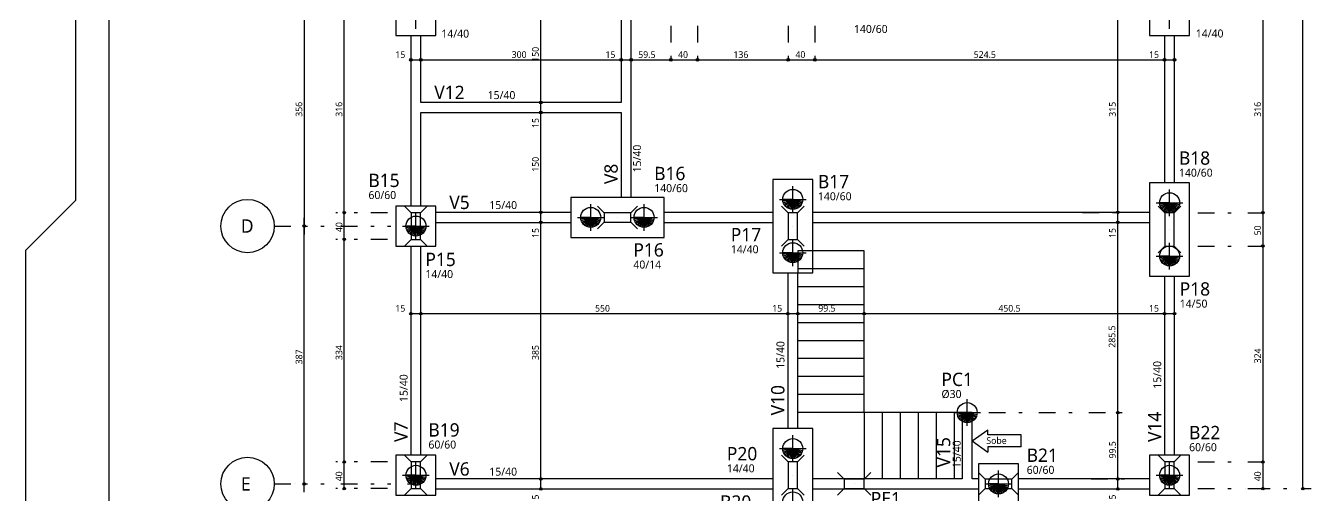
# Model space of a CAD drawing. Extents: x 18.6 to 89.5, y 0 to 61.7.
# Drawn here: x 18.59 to 57.14, y 20.73 to 34.83 of the extents above; entities that cross this region are included whole.
import ezdxf

# ---------------------------------------------------------------- set-up
doc = ezdxf.new("R2010")
doc.units = 0
doc.header["$MEASUREMENT"] = 0
doc.linetypes.add('ESTILO_TQS_0003', pattern=[1.5, 0.5, -0.4, 0.1, -0.5])
doc.linetypes.add('ESTILO_TQS_0004', pattern=[2, 0.5, -0.4, 0.1, -0.4, 0.1, -0.5])
for name, color, linetype in [('1', 1, 'CONTINUOUS'), ('12', 12, 'CONTINUOUS'), ('2', 2, 'CONTINUOUS'), ('3', 3, 'CONTINUOUS'), ('5', 5, 'CONTINUOUS')]:
    doc.layers.add(name, color=color, linetype=linetype)
doc.styles.add('TQS_LUCIDA_SANS_UNICODE', font='L_10646.TTF')

msp = doc.modelspace()

# ---------------------------------------------------------------- linework, layer by layer
at = {"layer": '1', "linetype": 'Continuous'}
for p, q in [((20.088, 29.588), (20.088, 61.687)), ((56.892, 20.933), (56.892, 53.413)), ((26.942, 36.183), (26.942, 28.563)), ((28.142, 29.213), (28.142, 35.533)), ((34.035, 32.523), (34.035, 35.523)), ((51.338, 29.223), (51.338, 35.523)), ((55.692, 35.533), (55.692, 29.213)), ((30.142, 33.799), (30.442, 33.799)), ((30.142, 33.799), (30.142, 33.799)), ((30.442, 33.799), (30.442, 33.799)), ((30.442, 33.799), (36.442, 33.799)), ((30.442, 33.799), (30.442, 33.799)), ((36.442, 33.799), (36.442, 33.799)), ((36.442, 33.799), (36.742, 33.799)), ((36.442, 33.799), (36.442, 33.799)), ((36.742, 33.799), (36.742, 33.799)), ((36.742, 33.799), (37.932, 33.799)), ((36.742, 33.799), (36.742, 33.799)), ((37.932, 33.799), (38.732, 33.799)), ((38.732, 33.799), (41.452, 33.799)), ((41.452, 33.799), (42.252, 33.799)), ((42.252, 33.799), (52.742, 33.799)), ((52.742, 33.799), (52.742, 33.799)), ((52.742, 33.799), (53.042, 33.799)), ((52.742, 33.799), (52.742, 33.799)), ((53.042, 33.799), (53.042, 33.799)), ((34.035, 32.223), (34.035, 32.523)), ((34.035, 32.523), (34.035, 32.523)), ((34.035, 32.523), (34.035, 32.523)), ((34.035, 29.223), (34.035, 32.223)), ((34.035, 32.223), (34.035, 32.223)), ((34.035, 32.223), (34.035, 32.223)), ((18.588, 28.088), (20.088, 29.588)), ((30.152, 29.213), (29.952, 29.413)), ((30.432, 29.213), (30.632, 29.413)), ((35.932, 29.213), (35.732, 29.413)), ((36.732, 29.213), (36.932, 29.413)), ((41.452, 29.213), (41.252, 29.413)), ((41.732, 29.213), (41.932, 29.413)), ((52.752, 29.213), (52.552, 29.413)), ((53.032, 29.213), (53.232, 29.413)), ((26.942, 20.823), (26.942, 29.063)), ((28.142, 28.413), (28.142, 29.213)), ((29.692, 29.213), (29.692, 29.213)), ((29.692, 29.213), (29.692, 29.213)), ((34.035, 28.923), (34.035, 29.223)), ((34.035, 29.223), (34.035, 29.223)), ((34.035, 29.223), (34.035, 29.223)), ((34.035, 21.223), (34.035, 28.923)), ((34.035, 28.923), (34.035, 28.923)), ((34.035, 28.923), (34.035, 28.923)), ((35.932, 28.933), (35.732, 28.733)), ((36.332, 29.073), (36.332, 29.073)), ((36.732, 28.933), (36.932, 28.733)), ((50.03, 29.223), (50.03, 29.223)), ((50.03, 29.223), (50.03, 29.223)), ((50.125, 28.923), (50.125, 28.923)), ((50.125, 28.923), (50.125, 28.923)), ((51.338, 28.923), (51.338, 29.223)), ((51.338, 23.213), (51.338, 28.923)), ((53.492, 29.213), (53.492, 29.213)), ((53.492, 29.213), (53.492, 29.213)), ((55.692, 29.213), (55.692, 28.213)), ((26.942, 28.813), (26.942, 28.813)), ((26.942, 28.813), (26.942, 28.813)), ((30.292, 28.813), (30.292, 28.813)), ((41.592, 28.813), (41.592, 28.813)), ((52.892, 28.713), (52.892, 28.713)), ((28.142, 21.733), (28.142, 28.413)), ((29.692, 28.413), (29.692, 28.413)), ((29.692, 28.413), (29.692, 28.413)), ((30.152, 28.413), (29.952, 28.213)), ((30.432, 28.413), (30.632, 28.213)), ((41.452, 28.413), (41.252, 28.213)), ((41.732, 28.413), (41.932, 28.213)), ((52.752, 28.213), (52.552, 28.013)), ((53.032, 28.213), (53.232, 28.013)), ((53.492, 28.213), (53.492, 28.213)), ((53.492, 28.213), (53.492, 28.213)), ((55.692, 28.213), (55.692, 21.733)), ((18.588, 0), (18.588, 28.088)), ((43.732, 28.073), (41.742, 28.073)), ((41.742, 28.073), (41.742, 27.413)), ((43.732, 23.213), (43.732, 28.073)), ((43.732, 27.533), (41.742, 27.533)), ((43.732, 26.993), (41.742, 26.993)), ((43.732, 26.453), (41.742, 26.453)), ((30.142, 26.185), (30.442, 26.185)), ((30.142, 26.185), (30.142, 26.185)), ((30.442, 26.185), (30.442, 26.185)), ((30.442, 26.185), (41.442, 26.185)), ((30.442, 26.185), (30.442, 26.185)), ((41.442, 26.185), (41.442, 26.185)), ((41.442, 26.185), (41.742, 26.185)), ((41.442, 26.185), (41.442, 26.185)), ((41.742, 26.185), (41.742, 26.185)), ((41.742, 26.185), (43.732, 26.185)), ((41.742, 26.185), (41.742, 26.185)), ((43.732, 25.913), (41.742, 25.913)), ((43.732, 26.185), (43.732, 26.185)), ((43.732, 26.185), (52.742, 26.185)), ((43.732, 26.185), (43.732, 26.185)), ((52.742, 26.185), (52.742, 26.185)), ((52.742, 26.185), (53.042, 26.185)), ((52.742, 26.185), (52.742, 26.185)), ((53.042, 26.185), (53.042, 26.185)), ((43.732, 25.373), (41.742, 25.373)), ((43.732, 24.833), (41.742, 24.833)), ((43.732, 24.293), (41.742, 24.293)), ((43.732, 23.753), (41.742, 23.753)), ((43.732, 23.213), (41.742, 23.213)), ((46.972, 23.213), (43.732, 23.213)), ((43.732, 23.213), (43.732, 21.223)), ((44.272, 23.213), (44.272, 21.223)), ((44.812, 23.213), (44.812, 21.223)), ((45.352, 23.213), (45.352, 21.223)), ((45.892, 23.213), (45.892, 21.223)), ((46.432, 23.213), (46.432, 21.223)), ((46.822, 23.223), (46.822, 23.223)), ((46.972, 21.223), (46.972, 23.213)), ((47.222, 23.213), (47.222, 23.213)), ((47.222, 23.213), (47.222, 23.213)), ((51.338, 21.223), (51.338, 23.213)), ((46.972, 22.365), (47.438, 22.698)), ((46.972, 22.365), (47.438, 22.031)), ((47.438, 22.55), (47.438, 22.698)), ((48.438, 22.55), (47.438, 22.55)), ((48.438, 22.186), (48.438, 22.55)), ((48.438, 22.186), (47.438, 22.186)), ((47.438, 22.186), (47.438, 22.031)), ((28.142, 20.933), (28.142, 21.733)), ((29.692, 21.733), (29.692, 21.733)), ((29.692, 21.733), (29.692, 21.733)), ((30.152, 21.733), (29.952, 21.933)), ((30.432, 21.733), (30.632, 21.933)), ((41.452, 21.733), (41.252, 21.933)), ((41.732, 21.733), (41.932, 21.933)), ((52.752, 21.733), (52.552, 21.933)), ((53.032, 21.733), (53.232, 21.933)), ((53.492, 21.733), (53.492, 21.733)), ((53.492, 21.733), (53.492, 21.733)), ((55.692, 21.733), (55.692, 20.933)), ((30.292, 21.333), (30.292, 21.333)), ((34.035, 20.923), (34.035, 21.223)), ((34.035, 21.223), (34.035, 21.223)), ((34.035, 21.223), (34.035, 21.223)), ((41.592, 21.333), (41.592, 21.333)), ((43.132, 21.213), (42.932, 21.413)), ((43.732, 21.213), (43.932, 21.413)), ((47.362, 21.213), (47.162, 21.413)), ((48.162, 21.213), (48.362, 21.413)), ((50.293, 21.223), (50.293, 21.223)), ((50.293, 21.223), (50.293, 21.223)), ((51.338, 20.923), (51.338, 21.223)), ((52.892, 21.333), (52.892, 21.333)), ((26.692, 21.073), (26.692, 21.073)), ((26.942, 21.073), (26.942, 21.073)), ((29.692, 20.933), (29.692, 20.933)), ((30.152, 20.933), (29.952, 20.733)), ((30.432, 20.933), (30.632, 20.733)), ((34.035, 20.923), (34.035, 20.923)), ((41.452, 20.933), (41.252, 20.733)), ((41.732, 20.933), (41.932, 20.733)), ((43.132, 20.933), (42.932, 20.733)), ((43.132, 20.933), (43.132, 20.933)), ((43.132, 20.933), (43.132, 20.933)), ((43.432, 21.073), (43.432, 21.073)), ((43.732, 20.933), (43.932, 20.733)), ((43.732, 20.933), (43.732, 20.933)), ((43.732, 20.933), (43.732, 20.933)), ((46.672, 20.923), (46.672, 20.923)), ((46.672, 20.923), (46.672, 20.923)), ((46.972, 20.923), (46.972, 20.923)), ((46.972, 20.923), (46.972, 20.923)), ((47.362, 20.933), (47.162, 20.733)), ((47.762, 21.073), (47.762, 21.073)), ((48.162, 20.933), (48.362, 20.733)), ((50.309, 20.923), (50.309, 20.923)), ((52.752, 20.933), (52.552, 20.733)), ((53.032, 20.933), (53.232, 20.733)), ((53.492, 20.933), (53.492, 20.933)), ((55.154, 20.933), (55.154, 20.933)), ((30.152, 20.733), (30.152, 20.733)), ((30.432, 20.733), (30.432, 20.733)), ((30.432, 20.733), (30.432, 20.733)), ((52.752, 20.733), (52.752, 20.733)), ((52.752, 20.733), (52.752, 20.733)), ((53.032, 20.733), (53.032, 20.733))]:
    msp.add_line(p, q, dxfattribs=at)
at = {"layer": '1', "linetype": 'ESTILO_TQS_0003'}
for p, q in [((37.932, 34.823), (37.932, 33.549)), ((37.932, 34.823), (37.932, 33.549)), ((38.732, 34.823), (38.732, 33.549)), ((38.732, 34.823), (38.732, 33.549)), ((41.452, 34.823), (41.452, 33.549)), ((41.452, 34.823), (41.452, 33.549)), ((42.252, 34.823), (42.252, 33.549)), ((42.252, 34.823), (42.252, 33.549)), ((29.442, 29.213), (27.892, 29.213)), ((29.442, 29.213), (27.892, 29.213)), ((50.28, 29.223), (51.588, 29.223)), ((50.28, 29.223), (51.588, 29.223)), ((50.375, 28.923), (51.588, 28.923)), ((50.375, 28.923), (51.588, 28.923)), ((53.742, 29.213), (55.942, 29.213)), ((53.742, 29.213), (55.942, 29.213)), ((29.442, 28.413), (27.892, 28.413)), ((29.442, 28.413), (27.892, 28.413)), ((53.742, 28.213), (55.942, 28.213)), ((53.742, 28.213), (55.942, 28.213)), ((47.472, 23.213), (51.588, 23.213)), ((47.472, 23.213), (51.588, 23.213)), ((29.442, 21.733), (27.892, 21.733)), ((29.442, 21.733), (27.892, 21.733)), ((53.742, 21.733), (55.942, 21.733)), ((53.742, 21.733), (55.942, 21.733)), ((50.543, 21.223), (51.588, 21.223)), ((50.543, 21.223), (51.588, 21.223)), ((29.442, 20.933), (27.892, 20.933)), ((50.559, 20.923), (51.588, 20.923)), ((53.742, 20.933), (55.942, 20.933)), ((55.404, 20.933), (57.142, 20.933))]:
    msp.add_line(p, q, dxfattribs=at)
at = {"layer": '1', "linetype": 'Continuous'}
for centre, radius in [((30.142, 33.799), 0.04), ((30.142, 33.799), 0.02), ((30.442, 33.799), 0.04), ((30.442, 33.799), 0.04), ((30.442, 33.799), 0.02), ((30.442, 33.799), 0.02), ((36.442, 33.799), 0.04), ((36.442, 33.799), 0.04), ((36.442, 33.799), 0.02), ((36.442, 33.799), 0.02), ((36.742, 33.799), 0.04), ((36.742, 33.799), 0.04), ((36.742, 33.799), 0.02), ((36.742, 33.799), 0.02), ((37.932, 33.799), 0.04), ((37.932, 33.799), 0.04), ((37.932, 33.799), 0.02), ((37.932, 33.799), 0.02), ((38.732, 33.799), 0.04), ((38.732, 33.799), 0.04), ((38.732, 33.799), 0.02), ((38.732, 33.799), 0.02), ((41.452, 33.799), 0.04), ((41.452, 33.799), 0.04), ((41.452, 33.799), 0.02), ((41.452, 33.799), 0.02), ((42.252, 33.799), 0.04), ((42.252, 33.799), 0.04), ((42.252, 33.799), 0.02), ((42.252, 33.799), 0.02), ((52.742, 33.799), 0.04), ((52.742, 33.799), 0.04), ((52.742, 33.799), 0.02), ((52.742, 33.799), 0.02), ((53.042, 33.799), 0.04), ((53.042, 33.799), 0.02), ((34.035, 32.523), 0.04), ((34.035, 32.523), 0.04), ((34.035, 32.523), 0.02), ((34.035, 32.523), 0.02), ((34.035, 32.223), 0.04), ((34.035, 32.223), 0.04), ((34.035, 32.223), 0.02), ((34.035, 32.223), 0.02), ((28.142, 29.213), 0.04), ((28.142, 29.213), 0.04), ((28.142, 29.213), 0.02), ((28.142, 29.213), 0.02), ((34.035, 29.223), 0.04), ((34.035, 29.223), 0.04), ((34.035, 28.923), 0.04), ((34.035, 28.923), 0.04), ((34.035, 29.223), 0.02), ((34.035, 29.223), 0.02), ((34.035, 28.923), 0.02), ((34.035, 28.923), 0.02), ((51.338, 29.223), 0.04), ((51.338, 29.223), 0.04), ((51.338, 28.923), 0.04), ((51.338, 28.923), 0.04), ((51.338, 29.223), 0.02), ((51.338, 29.223), 0.02), ((51.338, 28.923), 0.02), ((51.338, 28.923), 0.02), ((55.692, 29.213), 0.04), ((55.692, 29.213), 0.04), ((55.692, 29.213), 0.02), ((55.692, 29.213), 0.02), ((26.942, 28.813), 0.04), ((26.942, 28.813), 0.04), ((26.942, 28.813), 0.02), ((26.942, 28.813), 0.02), ((28.142, 28.413), 0.04), ((28.142, 28.413), 0.04), ((28.142, 28.413), 0.02), ((28.142, 28.413), 0.02), ((55.692, 28.213), 0.04), ((55.692, 28.213), 0.04), ((55.692, 28.213), 0.02), ((55.692, 28.213), 0.02), ((30.142, 26.185), 0.04), ((30.442, 26.185), 0.04), ((30.442, 26.185), 0.04), ((41.442, 26.185), 0.04), ((41.442, 26.185), 0.04), ((41.742, 26.185), 0.04), ((41.742, 26.185), 0.04), ((43.732, 26.185), 0.04), ((43.732, 26.185), 0.04), ((52.742, 26.185), 0.04), ((52.742, 26.185), 0.04), ((53.042, 26.185), 0.04), ((30.142, 26.185), 0.02), ((30.442, 26.185), 0.02), ((30.442, 26.185), 0.02), ((41.442, 26.185), 0.02), ((41.442, 26.185), 0.02), ((41.742, 26.185), 0.02), ((41.742, 26.185), 0.02), ((43.732, 26.185), 0.02), ((43.732, 26.185), 0.02), ((52.742, 26.185), 0.02), ((52.742, 26.185), 0.02), ((53.042, 26.185), 0.02), ((51.338, 23.213), 0.04), ((51.338, 23.213), 0.04), ((51.338, 23.213), 0.02), ((51.338, 23.213), 0.02), ((28.142, 21.733), 0.04), ((28.142, 21.733), 0.04), ((28.142, 21.733), 0.02), ((28.142, 21.733), 0.02), ((55.692, 21.733), 0.04), ((55.692, 21.733), 0.04), ((55.692, 21.733), 0.02), ((55.692, 21.733), 0.02), ((34.035, 21.223), 0.04), ((34.035, 21.223), 0.04), ((34.035, 21.223), 0.02), ((34.035, 21.223), 0.02), ((51.338, 21.223), 0.04), ((51.338, 21.223), 0.04), ((51.338, 21.223), 0.02), ((51.338, 21.223), 0.02), ((26.942, 21.073), 0.04), ((26.942, 21.073), 0.02), ((28.142, 20.933), 0.04), ((28.142, 20.933), 0.02), ((34.035, 20.923), 0.04), ((34.035, 20.923), 0.02), ((51.338, 20.923), 0.04), ((51.338, 20.923), 0.02), ((55.692, 20.933), 0.04), ((55.692, 20.933), 0.02), ((56.892, 20.933), 0.04), ((56.892, 20.933), 0.02)]:
    msp.add_circle(centre, radius, dxfattribs=at)
at = {"layer": '12', "linetype": 'Continuous'}
msp.add_line((21.088, 1), (21.088, 60.687), dxfattribs=at)
at = {"layer": '2', "linetype": 'Continuous'}
for p, q in [((30.292, 34.733), (30.292, 35.533)), ((52.892, 34.733), (52.892, 35.533)), ((41.592, 29.213), (41.592, 30.013)), ((52.892, 29.113), (52.892, 29.913)), ((35.532, 28.673), (35.532, 29.473)), ((37.132, 28.673), (37.132, 29.473)), ((41.192, 29.613), (41.992, 29.613)), ((41.592, 29.613), (41.292, 29.613)), ((41.592, 29.613), (41.296, 29.561)), ((41.592, 29.613), (41.31, 29.51)), ((41.592, 29.613), (41.332, 29.463)), ((41.592, 29.613), (41.362, 29.42)), ((41.592, 29.613), (41.399, 29.383)), ((41.592, 29.613), (41.442, 29.353)), ((41.592, 29.613), (41.489, 29.331)), ((41.592, 29.613), (41.54, 29.317)), ((41.592, 29.613), (41.592, 29.313)), ((41.592, 29.613), (41.644, 29.317)), ((41.592, 29.613), (41.694, 29.331)), ((41.592, 29.613), (41.742, 29.353)), ((41.592, 29.613), (41.784, 29.383)), ((41.592, 29.613), (41.821, 29.42)), ((41.592, 29.613), (41.851, 29.463)), ((41.592, 29.613), (41.874, 29.51)), ((41.592, 29.613), (41.887, 29.561)), ((41.592, 29.613), (41.892, 29.613)), ((52.492, 29.513), (53.292, 29.513)), ((52.892, 29.513), (52.592, 29.513)), ((52.892, 29.513), (52.596, 29.461)), ((52.892, 29.513), (52.61, 29.41)), ((52.892, 29.513), (52.632, 29.363)), ((52.892, 29.513), (52.662, 29.32)), ((52.892, 29.513), (52.699, 29.283)), ((52.892, 29.513), (52.742, 29.253)), ((52.892, 29.513), (52.789, 29.231)), ((52.892, 29.513), (52.84, 29.217)), ((52.892, 29.513), (52.892, 29.213)), ((52.892, 29.513), (52.944, 29.217)), ((52.892, 29.513), (52.994, 29.231)), ((52.892, 29.513), (53.042, 29.253)), ((52.892, 29.513), (53.084, 29.283)), ((52.892, 29.513), (53.121, 29.32)), ((52.892, 29.513), (53.151, 29.363)), ((52.892, 29.513), (53.174, 29.41)), ((52.892, 29.513), (53.187, 29.461)), ((52.892, 29.513), (53.192, 29.513)), ((30.292, 28.413), (30.292, 29.213)), ((35.132, 29.073), (35.932, 29.073)), ((35.532, 29.073), (35.232, 29.073)), ((35.532, 29.073), (35.236, 29.021)), ((35.532, 29.073), (35.25, 28.97)), ((35.532, 29.073), (35.272, 28.923)), ((35.532, 29.073), (35.302, 28.88)), ((35.532, 29.073), (35.339, 28.843)), ((35.532, 29.073), (35.382, 28.813)), ((35.532, 29.073), (35.429, 28.791)), ((35.532, 29.073), (35.48, 28.777)), ((35.532, 29.073), (35.532, 28.773)), ((35.532, 29.073), (35.584, 28.777)), ((35.532, 29.073), (35.634, 28.791)), ((35.532, 29.073), (35.682, 28.813)), ((35.532, 29.073), (35.724, 28.843)), ((35.532, 29.073), (35.761, 28.88)), ((35.532, 29.073), (35.791, 28.923)), ((35.532, 29.073), (35.814, 28.97)), ((35.532, 29.073), (35.827, 29.021)), ((35.532, 29.073), (35.832, 29.073)), ((36.732, 29.073), (37.532, 29.073)), ((37.132, 29.073), (36.832, 29.073)), ((37.132, 29.073), (36.836, 29.021)), ((37.132, 29.073), (36.85, 28.97)), ((37.132, 29.073), (36.872, 28.923)), ((37.132, 29.073), (36.902, 28.88)), ((37.132, 29.073), (36.939, 28.843)), ((37.132, 29.073), (36.982, 28.813)), ((37.132, 29.073), (37.029, 28.791)), ((37.132, 29.073), (37.08, 28.777)), ((37.132, 29.073), (37.132, 28.773)), ((37.132, 29.073), (37.184, 28.777)), ((37.132, 29.073), (37.234, 28.791)), ((37.132, 29.073), (37.282, 28.813)), ((37.132, 29.073), (37.324, 28.843)), ((37.132, 29.073), (37.361, 28.88)), ((37.132, 29.073), (37.391, 28.923)), ((37.132, 29.073), (37.414, 28.97)), ((37.132, 29.073), (37.427, 29.021)), ((37.132, 29.073), (37.432, 29.073)), ((29.892, 28.813), (30.692, 28.813)), ((30.292, 28.813), (29.992, 28.813)), ((30.292, 28.813), (29.996, 28.761)), ((30.292, 28.813), (30.01, 28.71)), ((30.292, 28.813), (30.032, 28.663)), ((30.292, 28.813), (30.062, 28.62)), ((30.292, 28.813), (30.099, 28.583)), ((30.292, 28.813), (30.142, 28.553)), ((30.292, 28.813), (30.189, 28.531)), ((30.292, 28.813), (30.24, 28.517)), ((30.292, 28.813), (30.292, 28.513)), ((30.292, 28.813), (30.344, 28.517)), ((30.292, 28.813), (30.394, 28.531)), ((30.292, 28.813), (30.442, 28.553)), ((30.292, 28.813), (30.484, 28.583)), ((30.292, 28.813), (30.521, 28.62)), ((30.292, 28.813), (30.551, 28.663)), ((30.292, 28.813), (30.574, 28.71)), ((30.292, 28.813), (30.587, 28.761)), ((30.292, 28.813), (30.592, 28.813)), ((41.592, 27.613), (41.592, 28.413)), ((52.892, 27.513), (52.892, 28.313)), ((41.192, 28.013), (41.992, 28.013)), ((41.592, 28.013), (41.292, 28.013)), ((41.592, 28.013), (41.296, 27.961)), ((41.592, 28.013), (41.31, 27.91)), ((41.592, 28.013), (41.332, 27.863)), ((41.592, 28.013), (41.362, 27.82)), ((41.592, 28.013), (41.399, 27.783)), ((41.592, 28.013), (41.442, 27.753)), ((41.592, 28.013), (41.489, 27.731)), ((41.592, 28.013), (41.54, 27.717)), ((41.592, 28.013), (41.592, 27.713)), ((41.592, 28.013), (41.644, 27.717)), ((41.592, 28.013), (41.694, 27.731)), ((41.592, 28.013), (41.742, 27.753)), ((41.592, 28.013), (41.784, 27.783)), ((41.592, 28.013), (41.821, 27.82)), ((41.592, 28.013), (41.851, 27.863)), ((41.592, 28.013), (41.874, 27.91)), ((41.592, 28.013), (41.887, 27.961)), ((41.592, 28.013), (41.892, 28.013)), ((52.492, 27.913), (53.292, 27.913)), ((52.892, 27.913), (52.592, 27.913)), ((52.892, 27.913), (52.596, 27.861)), ((52.892, 27.913), (52.61, 27.81)), ((52.892, 27.913), (52.632, 27.763)), ((52.892, 27.913), (52.662, 27.72)), ((52.892, 27.913), (52.699, 27.683)), ((52.892, 27.913), (52.742, 27.653)), ((52.892, 27.913), (52.789, 27.631)), ((52.892, 27.913), (52.84, 27.617)), ((52.892, 27.913), (52.892, 27.613)), ((52.892, 27.913), (52.944, 27.617)), ((52.892, 27.913), (52.994, 27.631)), ((52.892, 27.913), (53.042, 27.653)), ((52.892, 27.913), (53.084, 27.683)), ((52.892, 27.913), (53.121, 27.72)), ((52.892, 27.913), (53.151, 27.763)), ((52.892, 27.913), (53.174, 27.81)), ((52.892, 27.913), (53.187, 27.861)), ((52.892, 27.913), (53.192, 27.913)), ((46.822, 22.813), (46.822, 23.613)), ((46.422, 23.213), (47.222, 23.213)), ((46.822, 23.213), (46.522, 23.213)), ((46.822, 23.213), (46.526, 23.161)), ((46.822, 23.213), (46.54, 23.11)), ((46.822, 23.213), (46.562, 23.063)), ((46.822, 23.213), (46.592, 23.02)), ((46.822, 23.213), (46.629, 22.983)), ((46.822, 23.213), (46.672, 22.953)), ((46.822, 23.213), (46.719, 22.931)), ((46.822, 23.213), (46.77, 22.917)), ((46.822, 23.213), (46.822, 22.913)), ((46.822, 23.213), (46.874, 22.917)), ((46.822, 23.213), (46.924, 22.931)), ((46.822, 23.213), (46.972, 22.953)), ((46.822, 23.213), (47.014, 22.983)), ((46.822, 23.213), (47.051, 23.02)), ((46.822, 23.213), (47.081, 23.063)), ((46.822, 23.213), (47.104, 23.11)), ((46.822, 23.213), (47.117, 23.161)), ((46.822, 23.213), (47.122, 23.213)), ((41.592, 21.733), (41.592, 22.533)), ((41.192, 22.133), (41.992, 22.133)), ((41.592, 22.133), (41.292, 22.133)), ((41.592, 22.133), (41.296, 22.081)), ((41.592, 22.133), (41.31, 22.03)), ((41.592, 22.133), (41.332, 21.983)), ((41.592, 22.133), (41.362, 21.94)), ((41.592, 22.133), (41.399, 21.903)), ((41.592, 22.133), (41.442, 21.873)), ((41.592, 22.133), (41.489, 21.851)), ((41.592, 22.133), (41.54, 21.837)), ((41.592, 22.133), (41.592, 21.833)), ((41.592, 22.133), (41.644, 21.837)), ((41.592, 22.133), (41.694, 21.851)), ((41.592, 22.133), (41.742, 21.873)), ((41.592, 22.133), (41.784, 21.903)), ((41.592, 22.133), (41.821, 21.94)), ((41.592, 22.133), (41.851, 21.983)), ((41.592, 22.133), (41.874, 22.03)), ((41.592, 22.133), (41.887, 22.081)), ((41.592, 22.133), (41.892, 22.133)), ((30.292, 20.933), (30.292, 21.733)), ((52.892, 20.933), (52.892, 21.733)), ((29.892, 21.333), (30.692, 21.333)), ((30.292, 21.333), (29.992, 21.333)), ((30.292, 21.333), (29.996, 21.281)), ((30.292, 21.333), (30.01, 21.23)), ((30.292, 21.333), (30.032, 21.183)), ((30.292, 21.333), (30.062, 21.14)), ((30.292, 21.333), (30.099, 21.103)), ((30.292, 21.333), (30.142, 21.073)), ((30.292, 21.333), (30.189, 21.051)), ((30.292, 21.333), (30.24, 21.037)), ((30.292, 21.333), (30.292, 21.033)), ((30.292, 21.333), (30.344, 21.037)), ((30.292, 21.333), (30.394, 21.051)), ((30.292, 21.333), (30.442, 21.073)), ((30.292, 21.333), (30.484, 21.103)), ((30.292, 21.333), (30.521, 21.14)), ((30.292, 21.333), (30.551, 21.183)), ((30.292, 21.333), (30.574, 21.23)), ((30.292, 21.333), (30.587, 21.281)), ((30.292, 21.333), (30.592, 21.333)), ((47.762, 20.673), (47.762, 21.473)), ((52.492, 21.333), (53.292, 21.333)), ((52.892, 21.333), (52.592, 21.333)), ((52.892, 21.333), (52.596, 21.281)), ((52.892, 21.333), (52.61, 21.23)), ((52.892, 21.333), (52.632, 21.183)), ((52.892, 21.333), (52.662, 21.14)), ((52.892, 21.333), (52.699, 21.103)), ((52.892, 21.333), (52.742, 21.073)), ((52.892, 21.333), (52.789, 21.051)), ((52.892, 21.333), (52.84, 21.037)), ((52.892, 21.333), (52.892, 21.033)), ((52.892, 21.333), (52.944, 21.037)), ((52.892, 21.333), (52.994, 21.051)), ((52.892, 21.333), (53.042, 21.073)), ((52.892, 21.333), (53.084, 21.103)), ((52.892, 21.333), (53.121, 21.14)), ((52.892, 21.333), (53.151, 21.183)), ((52.892, 21.333), (53.174, 21.23)), ((52.892, 21.333), (53.187, 21.281)), ((52.892, 21.333), (53.192, 21.333)), ((41.592, 20.133), (41.592, 20.933)), ((47.362, 21.073), (48.162, 21.073)), ((47.762, 21.073), (47.462, 21.073)), ((47.762, 21.073), (47.466, 21.021)), ((47.762, 21.073), (47.48, 20.97)), ((47.762, 21.073), (47.502, 20.923)), ((47.762, 21.073), (47.532, 20.88)), ((47.762, 21.073), (47.569, 20.843)), ((47.762, 21.073), (47.612, 20.813)), ((47.762, 21.073), (47.659, 20.791)), ((47.762, 21.073), (47.71, 20.777)), ((47.762, 21.073), (47.762, 20.773)), ((47.762, 21.073), (47.814, 20.777)), ((47.762, 21.073), (47.864, 20.791)), ((47.762, 21.073), (47.912, 20.813)), ((47.762, 21.073), (47.954, 20.843)), ((47.762, 21.073), (47.991, 20.88)), ((47.762, 21.073), (48.021, 20.923)), ((47.762, 21.073), (48.044, 20.97)), ((47.762, 21.073), (48.057, 21.021)), ((47.762, 21.073), (48.062, 21.073))]:
    msp.add_line(p, q, dxfattribs=at)
at = {"layer": '2', "linetype": 'ESTILO_TQS_0004'}
for p, q in [((26.042, 28.813), (30.292, 28.813)), ((26.042, 21.073), (30.292, 21.073))]:
    msp.add_line(p, q, dxfattribs=at)
at = {"layer": '2', "linetype": 'Continuous'}
for points in [[(30.892, 34.533), (30.892, 37.333), (29.692, 37.333), (29.692, 34.533), (30.892, 34.533)], [(53.492, 34.533), (53.492, 37.333), (52.292, 37.333), (52.292, 34.533), (53.492, 34.533)], [(42.192, 27.413), (42.192, 30.213), (40.992, 30.213), (40.992, 27.413), (42.192, 27.413)], [(53.492, 27.313), (53.492, 30.113), (52.292, 30.113), (52.292, 27.313), (53.492, 27.313)], [(29.692, 28.213), (30.892, 28.213), (30.892, 29.413), (29.692, 29.413), (29.692, 28.213)], [(34.932, 28.473), (37.732, 28.473), (37.732, 29.673), (34.932, 29.673), (34.932, 28.473)], [(42.192, 19.933), (42.192, 22.733), (40.992, 22.733), (40.992, 19.933), (42.192, 19.933)], [(29.692, 20.733), (30.892, 20.733), (30.892, 21.933), (29.692, 21.933), (29.692, 20.733)], [(47.162, 20.473), (48.362, 20.473), (48.362, 21.673), (47.162, 21.673), (47.162, 20.473)], [(52.292, 20.733), (53.492, 20.733), (53.492, 21.933), (52.292, 21.933), (52.292, 20.733)]]:
    msp.add_lwpolyline(points, dxfattribs=at)
for centre, radius in [((41.592, 29.613), 0.3), ((52.892, 29.513), 0.3), ((25.242, 28.813), 0.8), ((35.532, 29.073), 0.3), ((37.132, 29.073), 0.3), ((30.292, 28.813), 0.3), ((41.592, 28.013), 0.3), ((52.892, 27.913), 0.3), ((46.822, 23.213), 0.3), ((41.592, 22.133), 0.3), ((25.242, 21.073), 0.8), ((30.292, 21.333), 0.3), ((52.892, 21.333), 0.3), ((47.762, 21.073), 0.3), ((41.592, 20.533), 0.3)]:
    msp.add_circle(centre, radius, dxfattribs=at)
at = {"layer": '3', "linetype": 'Continuous'}
for points in [[(36.442, 35.523), (36.442, 32.523)], [(36.742, 32.373), (36.742, 35.523)], [(30.142, 34.533), (30.142, 32.373)], [(30.442, 32.523), (30.442, 34.533)], [(52.742, 34.533), (52.742, 30.113)], [(53.042, 30.113), (53.042, 34.533)], [(36.442, 32.523), (30.442, 32.523)], [(30.142, 32.373), (30.142, 29.413)], [(30.442, 29.413), (30.442, 32.223)], [(30.442, 32.223), (36.442, 32.223)], [(36.442, 32.223), (36.442, 29.673)], [(36.742, 29.673), (36.742, 32.373)], [(34.932, 29.223), (30.892, 29.223)], [(30.892, 28.923), (34.932, 28.923)], [(40.992, 29.223), (37.732, 29.223)], [(37.732, 28.923), (40.992, 28.923)], [(52.292, 29.223), (42.192, 29.223)], [(42.192, 28.923), (52.292, 28.923)], [(30.142, 28.213), (30.142, 21.933)], [(30.442, 21.933), (30.442, 28.213)], [(41.442, 27.413), (41.442, 22.733)], [(41.742, 22.733), (41.742, 27.413)], [(52.742, 27.313), (52.742, 21.933)], [(53.042, 21.933), (53.042, 27.313)], [(46.672, 22.969), (46.672, 21.223)], [(46.972, 21.223), (46.972, 22.969)], [(40.992, 21.223), (30.892, 21.223)], [(43.432, 21.223), (42.192, 21.223)], [(46.672, 21.223), (43.432, 21.223)], [(47.162, 21.223), (46.972, 21.223)], [(52.292, 21.223), (48.362, 21.223)], [(30.892, 20.923), (40.992, 20.923)], [(42.192, 20.923), (43.432, 20.923)], [(43.432, 20.923), (46.832, 20.923)], [(46.832, 20.923), (47.162, 20.923)], [(48.362, 20.923), (52.292, 20.923)]]:
    msp.add_lwpolyline(points, dxfattribs=at)
at = {"layer": '5', "linetype": 'Continuous'}
for points in [[(30.152, 28.413), (30.432, 28.413), (30.432, 29.213), (30.152, 29.213), (30.152, 28.413)], [(35.932, 28.933), (36.732, 28.933), (36.732, 29.213), (35.932, 29.213), (35.932, 28.933)], [(41.452, 28.413), (41.732, 28.413), (41.732, 29.213), (41.452, 29.213), (41.452, 28.413)], [(52.752, 28.213), (53.032, 28.213), (53.032, 29.213), (52.752, 29.213), (52.752, 28.213)], [(30.152, 20.933), (30.432, 20.933), (30.432, 21.733), (30.152, 21.733), (30.152, 20.933)], [(41.452, 20.933), (41.732, 20.933), (41.732, 21.733), (41.452, 21.733), (41.452, 20.933)], [(52.752, 20.933), (53.032, 20.933), (53.032, 21.733), (52.752, 21.733), (52.752, 20.933)], [(43.132, 20.933), (43.732, 20.933), (43.732, 21.213), (43.132, 21.213), (43.132, 20.933)], [(47.362, 20.933), (48.162, 20.933), (48.162, 21.213), (47.362, 21.213), (47.362, 20.933)]]:
    msp.add_lwpolyline(points, dxfattribs=at)

# ---------------------------------------------------------------- texts
at = {"layer": '1', "linetype": 'Continuous', "style": 'TQS_LUCIDA_SANS_UNICODE'}
for s, p in [('15', (29.675, 33.859)), ('300', (33.162, 33.859)), ('15', (35.975, 33.859)), ('59.5', (36.957, 33.859)), ('40', (38.152, 33.859)), ('136', (39.812, 33.859)), ('40', (41.672, 33.859)), ('524.5', (47.017, 33.859)), ('15', (52.275, 33.859)), ('15', (29.675, 26.245)), ('550', (35.662, 26.245)), ('15', (40.975, 26.245)), ('99.5', (42.357, 26.245)), ('450.5', (47.757, 26.245)), ('15', (52.275, 26.245)), ('Sobe', (47.398, 22.275))]:
    msp.add_text(s, height=0.2, dxfattribs=at).set_placement(p)
for s, p in [('150', (33.975, 33.743)), ('356', (26.882, 32.093)), ('316', (28.082, 32.093)), ('315', (51.278, 32.093)), ('316', (55.632, 32.093)), ('15', (33.975, 31.756)), ('150', (33.975, 30.443)), ('40', (28.082, 28.633)), ('15', (33.975, 28.456)), ('15', (51.278, 28.456)), ('50', (55.632, 28.533)), ('285.5', (51.265, 25.162)), ('387', (26.882, 24.663)), ('334', (28.082, 24.793)), ('385', (33.975, 24.793)), ('324', (55.632, 24.693)), ('99.5', (51.278, 21.838)), ('40', (28.082, 21.153)), ('40', (55.632, 21.153)), ('15', (33.975, 20.456)), ('15', (51.278, 20.456))]:
    msp.add_text(s, height=0.2, rotation=90, dxfattribs=at).set_placement(p)
at = {"layer": '3', "linetype": 'Continuous', "style": 'TQS_LUCIDA_SANS_UNICODE'}
for s, height, p in [('14/40', 0.24, (31.054, 34.468)), ('140/60', 0.24, (43.427, 34.608)), ('14/40', 0.24, (53.677, 34.472)), ('15/40', 0.24, (32.442, 32.623)), ('140/60', 0.24, (53.174, 30.294)), ('140/60', 0.24, (37.437, 29.83)), ('60/60', 0.24, (28.867, 29.624)), ('140/60', 0.24, (42.346, 29.587)), ('15/40', 0.24, (32.492, 29.323)), ('D', 0.4, (25.042, 28.613)), ('14/40', 0.24, (39.734, 27.995)), ('40/14', 0.24, (36.812, 27.537)), ('14/40', 0.24, (30.574, 27.252)), ('14/50', 0.24, (53.196, 26.365)), ('%%c30', 0.24, (46.051, 23.652)), ('60/60', 0.24, (30.666, 22.135)), ('60/60', 0.24, (53.478, 22.056)), ('14/40', 0.24, (39.616, 21.422)), ('60/60', 0.24, (48.607, 21.376)), ('E', 0.4, (25.042, 20.873)), ('15/40', 0.24, (32.492, 21.323))]:
    msp.add_text(s, height=height, dxfattribs=at).set_placement(p)
for p in [(37.042, 30.423), (41.342, 24.528), (52.642, 23.933), (30.042, 23.533), (46.628, 21.55)]:
    msp.add_text('15/40', height=0.24, rotation=90, dxfattribs=at).set_placement(p)
at = {"layer": '5', "linetype": 'Continuous', "style": 'TQS_LUCIDA_SANS_UNICODE'}
for s, p in [('V12', (30.842, 32.623)), ('B18', (53.174, 30.654)), ('B16', (37.437, 30.19)), ('B15', (28.867, 29.984)), ('B17', (42.346, 29.947)), ('V5', (31.292, 29.323)), ('P17', (39.734, 28.355)), ('P16', (36.812, 27.897)), ('P15', (30.574, 27.612)), ('P18', (53.196, 26.725)), ('PC1', (46.051, 24.012)), ('B19', (30.666, 22.495)), ('B22', (53.478, 22.416)), ('P20', (39.616, 21.782)), ('B21', (48.607, 21.736)), ('V6', (31.292, 21.323)), ('PE1', (43.932, 20.433)), ('B20', (39.413, 20.331))]:
    msp.add_text(s, height=0.4, dxfattribs=at).set_placement(p)
for s, p in [('V8', (36.342, 30.073)), ('V10', (41.342, 23.133)), ('V14', (52.642, 22.333)), ('V7', (30.042, 22.333)), ('V15', (46.313, 21.57))]:
    msp.add_text(s, height=0.4, rotation=90, dxfattribs=at).set_placement(p)

doc.saveas('drawing.dxf')
